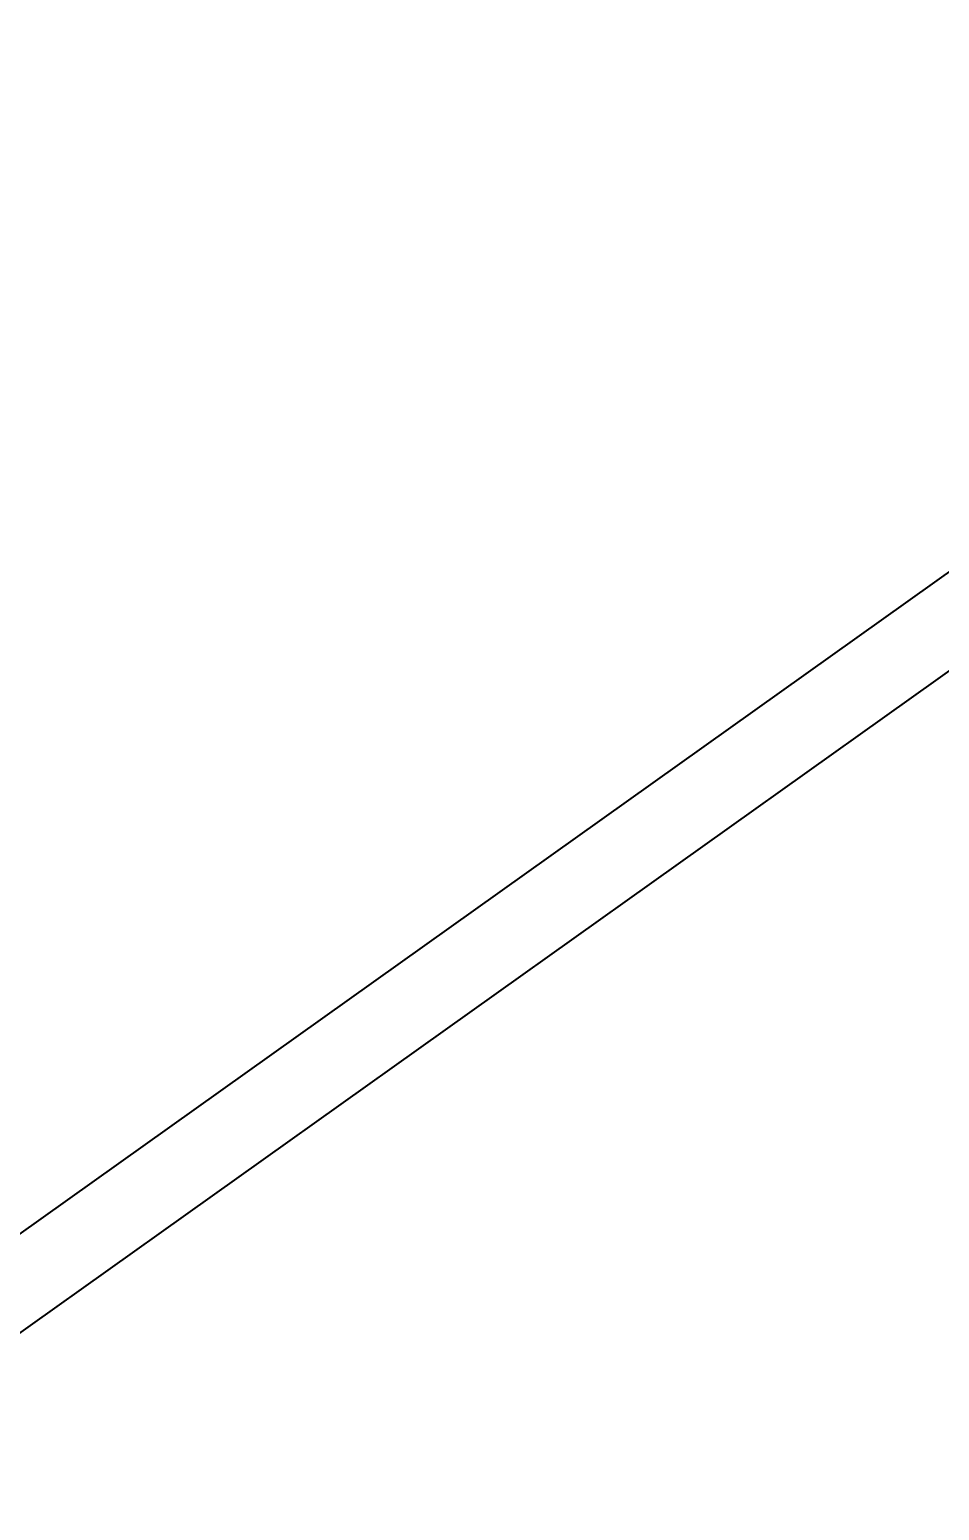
# Model space of a CAD drawing. Header units: feet. Extents: x 2321988 to 2329858, y 6722724 to 6730499.
# Drawn here: x 2326107.78 to 2326115.3, y 6726876.81 to 6726889.06 of the extents above; entities that cross this region are included whole.
import ezdxf

# ---------------------------------------------------------------- set-up
doc = ezdxf.new("R2010")
doc.units = ezdxf.units.FT
doc.header["$MEASUREMENT"] = 0
doc.header["$PDSIZE"] = 5
doc.layers.add('BESS Dimensions', color=3, linetype='Continuous')
doc.layers.add('C-BESS-EQUIPMENT', color=255, linetype='Continuous')
doc.styles.add('TG_DIMS', font='arial.ttf')
doc.dimstyles.new('TG-PROPOSED-ANNO', dxfattribs={"dimtxt": 0.1, "dimasz": 0.1, "dimexe": 0.05, "dimexo": 0.05, "dimgap": 0.02, "dimtad": 0, "dimtih": 1, "dimtoh": 1, "dimdsep": 46, "dimtxsty": 'TG_DIMS', "dimcen": 0, "dimclrd": 256, "dimclre": 256, "dimclrt": 256, "dimaunit": 1, "dimadec": 6, "dimazin": 2, "dimtfac": 1, "dimtofl": 0, "dimtmove": 1, "dimatfit": 3, "dimfxl": 1, "dimtolj": 1, "dimtzin": 0, "dimarcsym": 0})

# ---------------------------------------------------------------- blocks, each defined once
blk = doc.blocks.new('*D109')
at = {"layer": 'BESS Dimensions', "lineweight": -2, "transparency": 16777216}
for p, q in [((2326125.169, 6727002.866), (2326110.284, 6727023.758)), ((2326105.041, 6727013.884), (2326040.778, 6726968.097)), ((2325956.673, 6726908.175), (2326020.937, 6726953.961)), ((2325960.513, 6726885.552), (2325945.628, 6726906.444))]:
    blk.add_line(p, q, dxfattribs=at)
at = {"layer": 'BESS Dimensions', "transparency": 16777216}
for points in [[(2326104.074, 6727015.241), (2326106.008, 6727012.526), (2326113.185, 6727019.686)], [(2325955.706, 6726909.532), (2325957.64, 6726906.817), (2325948.529, 6726902.372)]]:
    blk.add_solid(points, dxfattribs=at)
at = {"layer": 'Defpoints', "color": 0, "transparency": 16777216}
for p in [(2326128.071, 6726998.794), (2325948.529, 6726902.372), (2325963.414, 6726881.48)]:
    blk.add_point(p, dxfattribs=at)
at = {"layer": 'BESS Dimensions', "transparency": 16777216, "insert": (2326030.857, 6726961.029), "char_height": 10, "attachment_point": 5, "style": 'TG_DIMS'}
blk.add_mtext("\\A1;202.17'", dxfattribs=at)

msp = doc.modelspace()

# ---------------------------------------------------------------- linework, layer by layer
at = {"layer": 'C-BESS-EQUIPMENT'}
for points in [[(2326092.371, 6726867.358), (2326066.646, 6726903.464), (2326092.979, 6726922.226), (2326118.704, 6726886.12)], [(2326092.527, 6726868.288), (2326067.576, 6726903.308), (2326092.823, 6726921.296), (2326117.775, 6726886.276)]]:
    msp.add_lwpolyline(points, close=True, dxfattribs=at)

# ---------------------------------------------------------------- dimensions: what is measured, and where the dimension line sits
at = {"layer": 'BESS Dimensions'}
dim = msp.add_aligned_dim(p1=(2326128.071, 6726998.794), p2=(2325963.414, 6726881.48), distance=-25.652, dimstyle='TG-PROPOSED-ANNO', override={"dimscale": 50, "dimpost": "'"}, dxfattribs=at)
dim.commit()
dim.dimension.update_dxf_attribs({"geometry": '*D109', "text_midpoint": (2326030.857, 6726961.029)})

doc.saveas('drawing.dxf')
